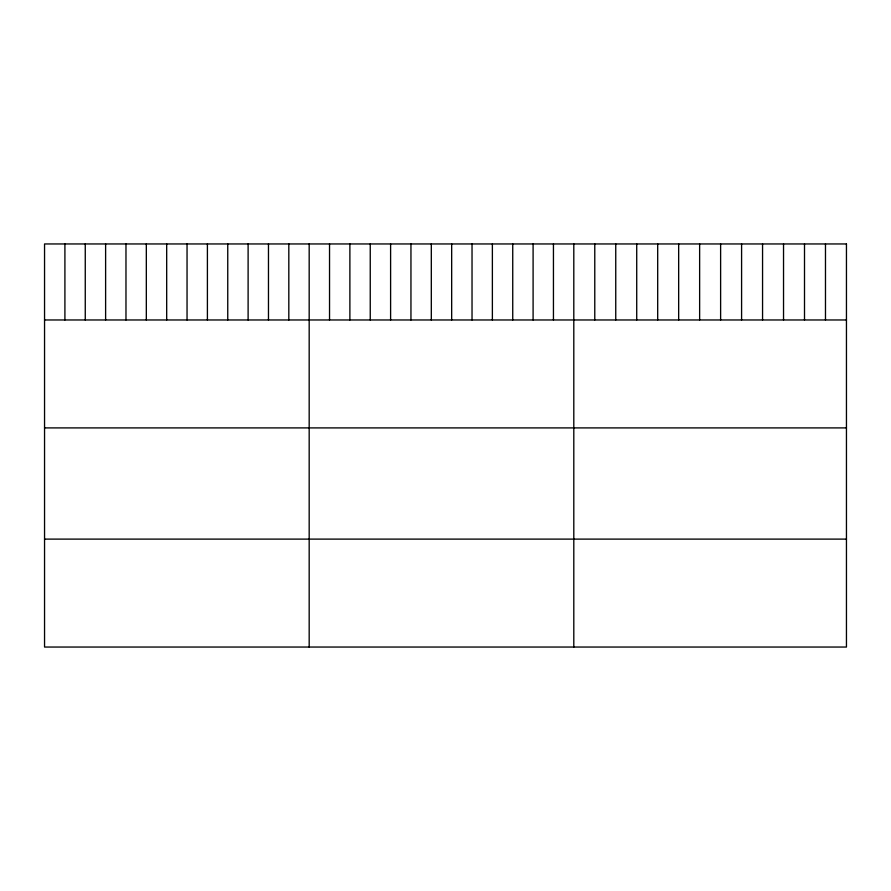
<?xml version="1.0" encoding="UTF-8"?>
<svg xmlns="http://www.w3.org/2000/svg" width="891" height="891" viewBox="0 0 891 891"><rect width="100%" height="100%" fill="white"/><g stroke="black" fill="none" stroke-linecap="round" stroke-linejoin="round"><path stroke-width="1.34" d="M44.55 319.969L846.45 319.969M44.55 427.903L846.45 427.903M44.55 539.111L846.45 539.111M825.478 243.956L825.478 319.969M804.506 243.956L804.506 319.969M783.534 243.956L783.534 319.969M762.562 243.956L762.562 319.969M741.59 243.956L741.59 319.969M720.619 243.956L720.619 319.969M699.635 243.956L699.635 319.969M678.664 243.956L678.664 319.969M657.692 243.956L657.692 319.969M636.72 243.956L636.72 319.969M615.748 243.956L615.748 319.969M594.776 243.956L594.776 319.969M573.804 243.956L573.804 647.044M553.445 243.956L553.445 319.969M533.096 243.956L533.096 319.969M512.737 243.956L512.737 319.969M492.378 243.956L492.378 319.969M472.03 243.956L472.03 319.969M451.67 243.956L451.67 319.969M431.311 243.956L431.311 319.969M410.951 243.956L410.951 319.969M390.603 243.956L390.603 319.969M370.244 243.956L370.244 319.969M349.885 243.956L349.885 319.969M329.536 243.956L329.536 319.969M309.177 243.956L309.177 647.044M288.818 243.956L288.818 319.969M268.469 243.956L268.469 319.969M248.11 243.956L248.11 319.969M227.751 243.956L227.751 319.969M207.403 243.956L207.403 319.969M187.043 243.956L187.043 319.969M166.684 243.956L166.684 319.969M146.324 243.956L146.324 319.969M125.976 243.956L125.976 319.969M105.617 243.956L105.617 319.969M85.258 243.956L85.258 319.969M64.909 243.956L64.909 319.969M846.45 243.956L44.55 243.956L44.55 647.044L846.45 647.044L846.45 243.956"/></g></svg>
